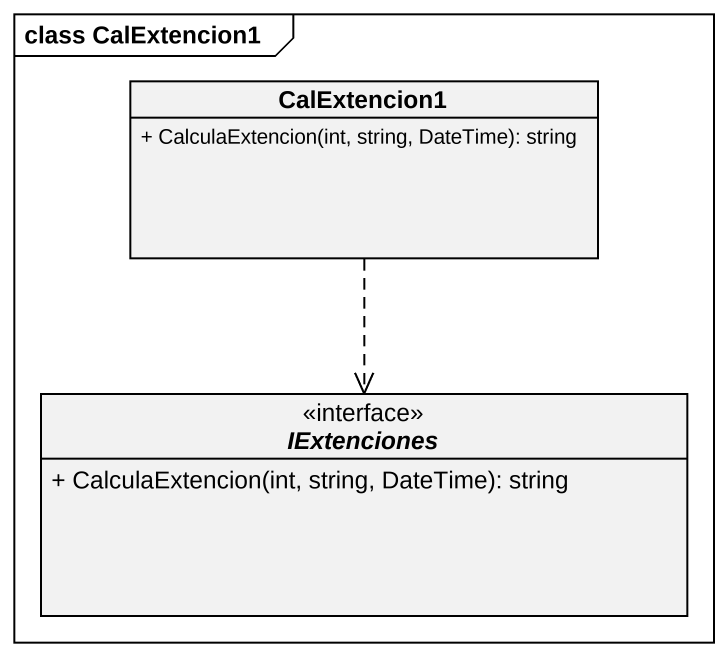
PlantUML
@startuml
mainframe class CalExtencion1
hide circle
hide empty members
skinparam classAttributeIconSize 0
class CalExtencion1 {
  + CalculaExtencion(int, string, DateTime): string
}
interface IExtenciones {
  + CalculaExtencion(int, string, DateTime): string
}
CalExtencion1 ..> IExtenciones
@enduml
